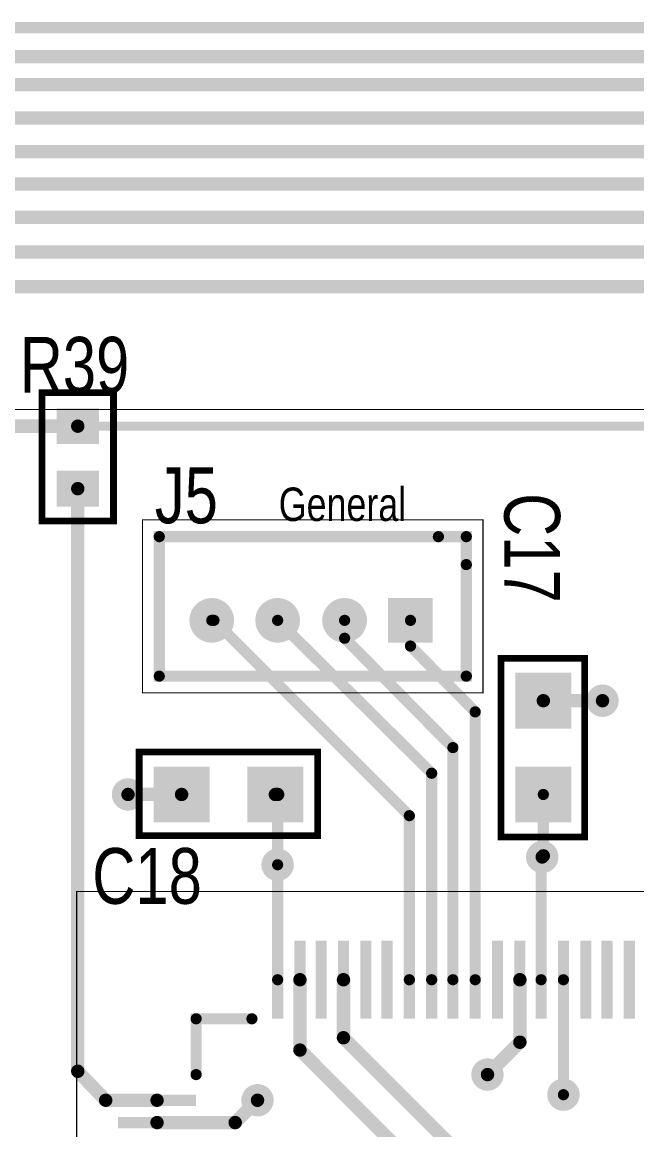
# Model space of a CAD drawing. Extents: x 0 to 8.76, y 0.02 to 4.83.
# Drawn here: x 5.337 to 5.888, y 3.838 to 4.831 of the extents above; entities that cross this region are included whole.
import ezdxf

# ---------------------------------------------------------------- set-up
doc = ezdxf.new("R2010")
doc.units = 0

msp = doc.modelspace()

# ---------------------------------------------------------------- linework, layer by layer
for points, const_width in [([(8.684, 0.028), (0.778, 0.029), (0.778, 4.826), (8.686, 4.826), (8.686, 0.028), (8.684, 0.028)], 0.01), ([(1.051, 2.331), (8.563, 2.331), (8.563, 4.484), (1.051, 4.484), (1.051, 2.331)], 0.001), ([(5.75, 4.385), (5.75, 4.23), (5.445, 4.23), (5.445, 4.385), (5.75, 4.385)], 0.001)]:
    msp.add_lwpolyline(points, close=True, dxfattribs=dict(const_width=const_width))
at = {"const_width": 0.0005}
for points in [[(5.4448, 4.385, 1), (5.4453, 4.385, 1)], [(5.7497, 4.385, 1), (5.7503, 4.385, 1)], [(5.7497, 4.385, 1), (5.7503, 4.385, 1)], [(5.4448, 4.23, 1), (5.4453, 4.23, 1)], [(5.7497, 4.23, 1), (5.7503, 4.23, 1)]]:
    msp.add_lwpolyline(points, format="xyb", close=True, dxfattribs=at)
at = {"layer": 'DRL'}
for points, const_width in [([(5.5, 4.295, 1), (5.514, 4.295, 1)], 0.014), ([(5.559, 4.295, 1), (5.573, 4.295, 1)], 0.014), ([(5.619, 4.295, 1), (5.633, 4.295, 1)], 0.014), ([(5.678, 4.295, 1), (5.692, 4.295, 1)], 0.014), ([(5.852, 4.223, 1), (5.862, 4.223, 1)], 0.01), ([(5.427, 4.139, 1), (5.437, 4.139, 1)], 0.01), ([(5.427, 4.139, 1), (5.437, 4.139, 1)], 0.01), ([(5.798, 4.083, 1), (5.808, 4.083, 1)], 0.01), ([(5.561, 4.076, 1), (5.571, 4.076, 1)], 0.01), ([(5.749, 3.888, 1), (5.759, 3.888, 1)], 0.01), ([(5.749, 3.888, 1), (5.759, 3.888, 1)], 0.01), ([(5.749, 3.888, 1), (5.759, 3.888, 1)], 0.01), ([(5.543, 3.865, 1), (5.553, 3.865, 1)], 0.01), ([(5.543, 3.865, 1), (5.553, 3.865, 1)], 0.01), ([(5.817, 3.87, 1), (5.827, 3.87, 1)], 0.01)]:
    msp.add_lwpolyline(points, format="xyb", close=True, dxfattribs=dict(at, const_width=const_width))
at = {"layer": 'FAB', "const_width": 0.01}
for points in [[(5.852, 4.223, 1), (5.862, 4.223, 1)], [(5.427, 4.139, 1), (5.437, 4.139, 1)], [(5.427, 4.139, 1), (5.437, 4.139, 1)], [(5.798, 4.083, 1), (5.808, 4.083, 1)], [(5.561, 4.076, 1), (5.571, 4.076, 1)], [(5.749, 3.888, 1), (5.759, 3.888, 1)], [(5.749, 3.888, 1), (5.759, 3.888, 1)], [(5.749, 3.888, 1), (5.759, 3.888, 1)], [(5.543, 3.865, 1), (5.553, 3.865, 1)], [(5.543, 3.865, 1), (5.553, 3.865, 1)], [(5.817, 3.87, 1), (5.827, 3.87, 1)]]:
    msp.add_lwpolyline(points, format="xyb", close=True, dxfattribs=at)
at = {"layer": 'GND', "const_width": 0.012}
for points in [[(5.851, 4.223, 1), (5.863, 4.223, 1)], [(5.426, 4.139, 1), (5.438, 4.139, 1)], [(5.426, 4.139, 1), (5.438, 4.139, 1)], [(5.797, 4.083, 1), (5.809, 4.083, 1)], [(5.56, 4.076, 1), (5.572, 4.076, 1)], [(5.748, 3.888, 1), (5.76, 3.888, 1)], [(5.748, 3.888, 1), (5.76, 3.888, 1)], [(5.748, 3.888, 1), (5.76, 3.888, 1)], [(5.816, 3.87, 1), (5.828, 3.87, 1)], [(5.542, 3.865, 1), (5.554, 3.865, 1)], [(5.542, 3.865, 1), (5.554, 3.865, 1)]]:
    msp.add_lwpolyline(points, format="xyb", close=True, dxfattribs=at)
at = {"layer": 'I10', "const_width": 0.012}
for points in [[(5.851, 4.223, 1), (5.863, 4.223, 1)], [(5.426, 4.139, 1), (5.438, 4.139, 1)], [(5.426, 4.139, 1), (5.438, 4.139, 1)], [(5.797, 4.083, 1), (5.809, 4.083, 1)], [(5.56, 4.076, 1), (5.572, 4.076, 1)], [(5.748, 3.888, 1), (5.76, 3.888, 1)], [(5.748, 3.888, 1), (5.76, 3.888, 1)], [(5.748, 3.888, 1), (5.76, 3.888, 1)], [(5.816, 3.87, 1), (5.828, 3.87, 1)], [(5.542, 3.865, 1), (5.554, 3.865, 1)], [(5.542, 3.865, 1), (5.554, 3.865, 1)]]:
    msp.add_lwpolyline(points, format="xyb", close=True, dxfattribs=at)
at = {"layer": 'I11', "const_width": 0.012}
for points in [[(5.851, 4.223, 1), (5.863, 4.223, 1)], [(5.426, 4.139, 1), (5.438, 4.139, 1)], [(5.426, 4.139, 1), (5.438, 4.139, 1)], [(5.797, 4.083, 1), (5.809, 4.083, 1)], [(5.56, 4.076, 1), (5.572, 4.076, 1)], [(5.748, 3.888, 1), (5.76, 3.888, 1)], [(5.748, 3.888, 1), (5.76, 3.888, 1)], [(5.748, 3.888, 1), (5.76, 3.888, 1)], [(5.816, 3.87, 1), (5.828, 3.87, 1)], [(5.542, 3.865, 1), (5.554, 3.865, 1)], [(5.542, 3.865, 1), (5.554, 3.865, 1)]]:
    msp.add_lwpolyline(points, format="xyb", close=True, dxfattribs=at)
at = {"layer": 'I12', "const_width": 0.012}
for points in [[(5.851, 4.223, 1), (5.863, 4.223, 1)], [(5.426, 4.139, 1), (5.438, 4.139, 1)], [(5.426, 4.139, 1), (5.438, 4.139, 1)], [(5.797, 4.083, 1), (5.809, 4.083, 1)], [(5.56, 4.076, 1), (5.572, 4.076, 1)], [(5.748, 3.888, 1), (5.76, 3.888, 1)], [(5.748, 3.888, 1), (5.76, 3.888, 1)], [(5.748, 3.888, 1), (5.76, 3.888, 1)], [(5.816, 3.87, 1), (5.828, 3.87, 1)], [(5.542, 3.865, 1), (5.554, 3.865, 1)], [(5.542, 3.865, 1), (5.554, 3.865, 1)]]:
    msp.add_lwpolyline(points, format="xyb", close=True, dxfattribs=at)
at = {"layer": 'IN3', "const_width": 0.012}
for points in [[(5.851, 4.223, 1), (5.863, 4.223, 1)], [(5.426, 4.139, 1), (5.438, 4.139, 1)], [(5.426, 4.139, 1), (5.438, 4.139, 1)], [(5.797, 4.083, 1), (5.809, 4.083, 1)], [(5.56, 4.076, 1), (5.572, 4.076, 1)], [(5.748, 3.888, 1), (5.76, 3.888, 1)], [(5.748, 3.888, 1), (5.76, 3.888, 1)], [(5.748, 3.888, 1), (5.76, 3.888, 1)], [(5.816, 3.87, 1), (5.828, 3.87, 1)], [(5.542, 3.865, 1), (5.554, 3.865, 1)], [(5.542, 3.865, 1), (5.554, 3.865, 1)]]:
    msp.add_lwpolyline(points, format="xyb", close=True, dxfattribs=at)
at = {"layer": 'IN4', "const_width": 0.012}
for points in [[(5.851, 4.223, 1), (5.863, 4.223, 1)], [(5.426, 4.139, 1), (5.438, 4.139, 1)], [(5.426, 4.139, 1), (5.438, 4.139, 1)], [(5.797, 4.083, 1), (5.809, 4.083, 1)], [(5.56, 4.076, 1), (5.572, 4.076, 1)], [(5.748, 3.888, 1), (5.76, 3.888, 1)], [(5.748, 3.888, 1), (5.76, 3.888, 1)], [(5.748, 3.888, 1), (5.76, 3.888, 1)], [(5.816, 3.87, 1), (5.828, 3.87, 1)], [(5.542, 3.865, 1), (5.554, 3.865, 1)], [(5.542, 3.865, 1), (5.554, 3.865, 1)]]:
    msp.add_lwpolyline(points, format="xyb", close=True, dxfattribs=at)
at = {"layer": 'IN5', "const_width": 0.012}
for points in [[(5.851, 4.223, 1), (5.863, 4.223, 1)], [(5.426, 4.139, 1), (5.438, 4.139, 1)], [(5.426, 4.139, 1), (5.438, 4.139, 1)], [(5.797, 4.083, 1), (5.809, 4.083, 1)], [(5.56, 4.076, 1), (5.572, 4.076, 1)], [(5.748, 3.888, 1), (5.76, 3.888, 1)], [(5.748, 3.888, 1), (5.76, 3.888, 1)], [(5.748, 3.888, 1), (5.76, 3.888, 1)], [(5.816, 3.87, 1), (5.828, 3.87, 1)], [(5.542, 3.865, 1), (5.554, 3.865, 1)], [(5.542, 3.865, 1), (5.554, 3.865, 1)]]:
    msp.add_lwpolyline(points, format="xyb", close=True, dxfattribs=at)
at = {"layer": 'IN6', "const_width": 0.012}
for points in [[(5.851, 4.223, 1), (5.863, 4.223, 1)], [(5.426, 4.139, 1), (5.438, 4.139, 1)], [(5.426, 4.139, 1), (5.438, 4.139, 1)], [(5.797, 4.083, 1), (5.809, 4.083, 1)], [(5.56, 4.076, 1), (5.572, 4.076, 1)], [(5.748, 3.888, 1), (5.76, 3.888, 1)], [(5.748, 3.888, 1), (5.76, 3.888, 1)], [(5.748, 3.888, 1), (5.76, 3.888, 1)], [(5.816, 3.87, 1), (5.828, 3.87, 1)], [(5.542, 3.865, 1), (5.554, 3.865, 1)], [(5.542, 3.865, 1), (5.554, 3.865, 1)]]:
    msp.add_lwpolyline(points, format="xyb", close=True, dxfattribs=at)
at = {"layer": 'IN7', "const_width": 0.012}
for points in [[(5.851, 4.223, 1), (5.863, 4.223, 1)], [(5.426, 4.139, 1), (5.438, 4.139, 1)], [(5.426, 4.139, 1), (5.438, 4.139, 1)], [(5.797, 4.083, 1), (5.809, 4.083, 1)], [(5.56, 4.076, 1), (5.572, 4.076, 1)], [(5.748, 3.888, 1), (5.76, 3.888, 1)], [(5.748, 3.888, 1), (5.76, 3.888, 1)], [(5.748, 3.888, 1), (5.76, 3.888, 1)], [(5.816, 3.87, 1), (5.828, 3.87, 1)], [(5.542, 3.865, 1), (5.554, 3.865, 1)], [(5.542, 3.865, 1), (5.554, 3.865, 1)]]:
    msp.add_lwpolyline(points, format="xyb", close=True, dxfattribs=at)
at = {"layer": 'IN8', "const_width": 0.012}
for points in [[(5.851, 4.223, 1), (5.863, 4.223, 1)], [(5.426, 4.139, 1), (5.438, 4.139, 1)], [(5.426, 4.139, 1), (5.438, 4.139, 1)], [(5.797, 4.083, 1), (5.809, 4.083, 1)], [(5.56, 4.076, 1), (5.572, 4.076, 1)], [(5.748, 3.888, 1), (5.76, 3.888, 1)], [(5.748, 3.888, 1), (5.76, 3.888, 1)], [(5.748, 3.888, 1), (5.76, 3.888, 1)], [(5.816, 3.87, 1), (5.828, 3.87, 1)], [(5.542, 3.865, 1), (5.554, 3.865, 1)], [(5.542, 3.865, 1), (5.554, 3.865, 1)]]:
    msp.add_lwpolyline(points, format="xyb", close=True, dxfattribs=at)
at = {"layer": 'IN9', "const_width": 0.012}
for points in [[(5.851, 4.223, 1), (5.863, 4.223, 1)], [(5.426, 4.139, 1), (5.438, 4.139, 1)], [(5.426, 4.139, 1), (5.438, 4.139, 1)], [(5.797, 4.083, 1), (5.809, 4.083, 1)], [(5.56, 4.076, 1), (5.572, 4.076, 1)], [(5.748, 3.888, 1), (5.76, 3.888, 1)], [(5.748, 3.888, 1), (5.76, 3.888, 1)], [(5.748, 3.888, 1), (5.76, 3.888, 1)], [(5.816, 3.87, 1), (5.828, 3.87, 1)], [(5.542, 3.865, 1), (5.554, 3.865, 1)], [(5.542, 3.865, 1), (5.554, 3.865, 1)]]:
    msp.add_lwpolyline(points, format="xyb", close=True, dxfattribs=at)
at = {"layer": 'NOT', "const_width": 0.01}
for points in [[(5.852, 4.223, 1), (5.862, 4.223, 1)], [(5.427, 4.139, 1), (5.437, 4.139, 1)], [(5.427, 4.139, 1), (5.437, 4.139, 1)], [(5.798, 4.083, 1), (5.808, 4.083, 1)], [(5.561, 4.076, 1), (5.571, 4.076, 1)], [(5.749, 3.888, 1), (5.759, 3.888, 1)], [(5.749, 3.888, 1), (5.759, 3.888, 1)], [(5.749, 3.888, 1), (5.759, 3.888, 1)], [(5.543, 3.865, 1), (5.553, 3.865, 1)], [(5.543, 3.865, 1), (5.553, 3.865, 1)], [(5.817, 3.87, 1), (5.827, 3.87, 1)]]:
    msp.add_lwpolyline(points, format="xyb", close=True, dxfattribs=at)
at = {"layer": 'PWR', "const_width": 0.012}
for points in [[(5.851, 4.223, 1), (5.863, 4.223, 1)], [(5.426, 4.139, 1), (5.438, 4.139, 1)], [(5.426, 4.139, 1), (5.438, 4.139, 1)], [(5.797, 4.083, 1), (5.809, 4.083, 1)], [(5.56, 4.076, 1), (5.572, 4.076, 1)], [(5.748, 3.888, 1), (5.76, 3.888, 1)], [(5.748, 3.888, 1), (5.76, 3.888, 1)], [(5.748, 3.888, 1), (5.76, 3.888, 1)], [(5.816, 3.87, 1), (5.828, 3.87, 1)], [(5.542, 3.865, 1), (5.554, 3.865, 1)], [(5.542, 3.865, 1), (5.554, 3.865, 1)]]:
    msp.add_lwpolyline(points, format="xyb", close=True, dxfattribs=at)
at = {"layer": 'SMT'}
for points, const_width in [([(5.497, 4.295, 1), (5.517, 4.295, 1)], 0.02), ([(5.556, 4.295, 1), (5.576, 4.295, 1)], 0.02), ([(5.616, 4.295, 1), (5.636, 4.295, 1)], 0.02), ([(5.85, 4.223, 1), (5.864, 4.223, 1)], 0.015), ([(5.425, 4.139, 1), (5.439, 4.139, 1)], 0.015), ([(5.425, 4.139, 1), (5.439, 4.139, 1)], 0.015), ([(5.559, 4.076, 1), (5.573, 4.076, 1)], 0.015), ([(5.796, 4.083, 1), (5.81, 4.083, 1)], 0.015), ([(5.747, 3.888, 1), (5.761, 3.888, 1)], 0.015), ([(5.747, 3.888, 1), (5.761, 3.888, 1)], 0.015), ([(5.747, 3.888, 1), (5.761, 3.888, 1)], 0.015), ([(5.815, 3.87, 1), (5.829, 3.87, 1)], 0.015), ([(5.541, 3.865, 1), (5.555, 3.865, 1)], 0.015), ([(5.541, 3.865, 1), (5.555, 3.865, 1)], 0.015)]:
    msp.add_lwpolyline(points, format="xyb", close=True, dxfattribs=dict(at, const_width=const_width))
for points in [[(5.368, 4.453), (5.406, 4.453), (5.368, 4.485), (5.406, 4.485)], [(5.368, 4.397), (5.406, 4.397), (5.368, 4.429), (5.406, 4.429)], [(5.665, 4.275), (5.705, 4.275), (5.665, 4.315), (5.705, 4.315)], [(5.779, 4.198), (5.829, 4.198), (5.779, 4.248), (5.829, 4.248)], [(5.455, 4.114), (5.505, 4.114), (5.455, 4.164), (5.505, 4.164)], [(5.539, 4.114), (5.589, 4.114), (5.539, 4.164), (5.589, 4.164)], [(5.779, 4.114), (5.829, 4.114), (5.779, 4.164), (5.829, 4.164)], [(5.561, 3.938), (5.571, 3.938), (5.561, 4.008), (5.571, 4.008)], [(5.581, 3.938), (5.591, 3.938), (5.581, 4.008), (5.591, 4.008)], [(5.6, 3.938), (5.61, 3.938), (5.6, 4.008), (5.61, 4.008)], [(5.62, 3.938), (5.63, 3.938), (5.62, 4.008), (5.63, 4.008)], [(5.64, 3.938), (5.65, 3.938), (5.64, 4.008), (5.65, 4.008)], [(5.659, 3.938), (5.669, 3.938), (5.659, 4.008), (5.669, 4.008)], [(5.679, 3.938), (5.689, 3.938), (5.679, 4.008), (5.689, 4.008)], [(5.699, 3.938), (5.709, 3.938), (5.699, 4.008), (5.709, 4.008)], [(5.718, 3.938), (5.728, 3.938), (5.718, 4.008), (5.728, 4.008)], [(5.738, 3.938), (5.748, 3.938), (5.738, 4.008), (5.748, 4.008)], [(5.758, 3.938), (5.768, 3.938), (5.758, 4.008), (5.768, 4.008)], [(5.778, 3.938), (5.788, 3.938), (5.778, 4.008), (5.788, 4.008)], [(5.797, 3.938), (5.807, 3.938), (5.797, 4.008), (5.807, 4.008)], [(5.817, 3.938), (5.827, 3.938), (5.817, 4.008), (5.827, 4.008)], [(5.837, 3.938), (5.847, 3.938), (5.837, 4.008), (5.847, 4.008)], [(5.856, 3.938), (5.866, 3.938), (5.856, 4.008), (5.866, 4.008)], [(5.876, 3.938), (5.886, 3.938), (5.876, 4.008), (5.886, 4.008)], [(5.423, 3.86), (5.493, 3.86), (5.423, 3.87), (5.493, 3.87)], [(5.423, 3.84), (5.493, 3.84), (5.423, 3.85), (5.493, 3.85)]]:
    msp.add_solid(points, dxfattribs=at)
at = {"layer": 'SPT'}
for points in [[(5.368, 4.453), (5.406, 4.453), (5.368, 4.485), (5.406, 4.485)], [(5.368, 4.397), (5.406, 4.397), (5.368, 4.429), (5.406, 4.429)], [(5.779, 4.198), (5.829, 4.198), (5.779, 4.248), (5.829, 4.248)], [(5.455, 4.114), (5.505, 4.114), (5.455, 4.164), (5.505, 4.164)], [(5.539, 4.114), (5.589, 4.114), (5.539, 4.164), (5.589, 4.164)], [(5.779, 4.114), (5.829, 4.114), (5.779, 4.164), (5.829, 4.164)], [(5.561, 3.938), (5.571, 3.938), (5.561, 4.008), (5.571, 4.008)], [(5.581, 3.938), (5.591, 3.938), (5.581, 4.008), (5.591, 4.008)], [(5.6, 3.938), (5.61, 3.938), (5.6, 4.008), (5.61, 4.008)], [(5.62, 3.938), (5.63, 3.938), (5.62, 4.008), (5.63, 4.008)], [(5.64, 3.938), (5.65, 3.938), (5.64, 4.008), (5.65, 4.008)], [(5.659, 3.938), (5.669, 3.938), (5.659, 4.008), (5.669, 4.008)], [(5.679, 3.938), (5.689, 3.938), (5.679, 4.008), (5.689, 4.008)], [(5.699, 3.938), (5.709, 3.938), (5.699, 4.008), (5.709, 4.008)], [(5.718, 3.938), (5.728, 3.938), (5.718, 4.008), (5.728, 4.008)], [(5.738, 3.938), (5.748, 3.938), (5.738, 4.008), (5.748, 4.008)], [(5.758, 3.938), (5.768, 3.938), (5.758, 4.008), (5.768, 4.008)], [(5.778, 3.938), (5.788, 3.938), (5.778, 4.008), (5.788, 4.008)], [(5.797, 3.938), (5.807, 3.938), (5.797, 4.008), (5.807, 4.008)], [(5.817, 3.938), (5.827, 3.938), (5.817, 4.008), (5.827, 4.008)], [(5.837, 3.938), (5.847, 3.938), (5.837, 4.008), (5.847, 4.008)], [(5.856, 3.938), (5.866, 3.938), (5.856, 4.008), (5.866, 4.008)], [(5.876, 3.938), (5.886, 3.938), (5.876, 4.008), (5.886, 4.008)], [(5.423, 3.86), (5.493, 3.86), (5.423, 3.87), (5.493, 3.87)], [(5.423, 3.84), (5.493, 3.84), (5.423, 3.85), (5.493, 3.85)]]:
    msp.add_solid(points, dxfattribs=at)
at = {"layer": 'SST'}
for points, const_width in [([(5.419, 4.384), (5.355, 4.384), (5.355, 4.384), (5.355, 4.499), (5.419, 4.499), (5.419, 4.384)], 0.006), ([(1.066, 4.467), (1.066, 2.346), (8.547, 2.346), (8.548, 2.365), (8.548, 4.469), (1.067, 4.469), (1.067, 4.468), (1.066, 4.467)], 0.008), ([(5.735, 4.37), (5.46, 4.37), (5.46, 4.245), (5.735, 4.245), (5.735, 4.37)], 0.01), ([(5.841, 4.261), (5.841, 4.101), (5.841, 4.101), (5.766, 4.101), (5.766, 4.261), (5.841, 4.261)], 0.006), ([(5.442, 4.177), (5.602, 4.177), (5.602, 4.177), (5.602, 4.102), (5.442, 4.102), (5.442, 4.177)], 0.006)]:
    msp.add_lwpolyline(points, close=True, dxfattribs=dict(at, const_width=const_width))
for points, const_width in [([(5.3535, 4.499, 1), (5.3565, 4.499, 1)], 0.003), ([(5.4175, 4.499, 1), (5.4205, 4.499, 1)], 0.003), ([(5.3535, 4.384, 1), (5.3565, 4.384, 1)], 0.003), ([(5.3535, 4.384, 1), (5.3565, 4.384, 1)], 0.003), ([(5.4175, 4.384, 1), (5.4205, 4.384, 1)], 0.003), ([(5.4175, 4.384, 1), (5.4205, 4.384, 1)], 0.003), ([(5.4575, 4.37, 1), (5.4625, 4.37, 1)], 0.005), ([(5.7075, 4.37, 1), (5.7125, 4.37, 1)], 0.005), ([(5.7325, 4.37, 1), (5.7375, 4.37, 1)], 0.005), ([(5.7325, 4.37, 1), (5.7375, 4.37, 1)], 0.005), ([(5.7325, 4.37, 1), (5.7375, 4.37, 1)], 0.005), ([(5.7325, 4.37, 1), (5.7375, 4.37, 1)], 0.005), ([(5.7325, 4.345, 1), (5.7375, 4.345, 1)], 0.005), ([(5.7645, 4.261, 1), (5.7675, 4.261, 1)], 0.003), ([(5.8395, 4.261, 1), (5.8425, 4.261, 1)], 0.003), ([(5.8395, 4.261, 1), (5.8425, 4.261, 1)], 0.003), ([(5.4575, 4.245, 1), (5.4625, 4.245, 1)], 0.005), ([(5.7325, 4.245, 1), (5.7375, 4.245, 1)], 0.005), ([(5.4405, 4.177, 1), (5.4435, 4.177, 1)], 0.003), ([(5.4405, 4.177, 1), (5.4435, 4.177, 1)], 0.003), ([(5.6005, 4.177, 1), (5.6035, 4.177, 1)], 0.003), ([(5.6005, 4.177, 1), (5.6035, 4.177, 1)], 0.003), ([(5.4405, 4.102, 1), (5.4435, 4.102, 1)], 0.003), ([(5.6005, 4.102, 1), (5.6035, 4.102, 1)], 0.003), ([(5.7645, 4.101, 1), (5.7675, 4.101, 1)], 0.003), ([(5.8395, 4.101, 1), (5.8425, 4.101, 1)], 0.003), ([(5.8395, 4.101, 1), (5.8425, 4.101, 1)], 0.003), ([(5.3857, 4.052, 1), (5.3863, 4.052, 1)], 0.0005), ([(5.4057, 4.052, 1), (5.4063, 4.052, 1)], 0.0005), ([(5.4257, 4.052, 1), (5.4263, 4.052, 1)], 0.0005), ([(5.4905, 3.938, 1), (5.4955, 3.938, 1)], 0.005), ([(5.5405, 3.938, 1), (5.5455, 3.938, 1)], 0.005), ([(5.4905, 3.888, 1), (5.4955, 3.888, 1)], 0.005)]:
    msp.add_lwpolyline(points, format="xyb", close=True, dxfattribs=dict(at, const_width=const_width))
for points, const_width in [([(5.71, 4.37), (5.735, 4.37)], 0.01), ([(5.735, 4.345), (5.735, 4.37)], 0.01), ([(5.406, 4.052), (6.746, 4.052), (6.746, 2.692), (5.386, 2.692), (5.386, 4.052), (5.426, 4.052)], 0.001), ([(5.493, 3.888), (5.493, 3.938), (5.543, 3.938)], 0.01)]:
    msp.add_lwpolyline(points, dxfattribs=dict(at, const_width=const_width))
at = {"layer": 'TOP'}
for points, const_width in [([(0.977, 4.8), (7.986, 4.8)], 0.012), ([(0.992, 4.775), (7.969, 4.775)], 0.012), ([(1.005, 4.745), (7.953, 4.745)], 0.012), ([(7.831, 4.715), (1.017, 4.715)], 0.012), ([(1.034, 4.686), (7.793, 4.686)], 0.012), ([(1.052, 4.656), (7.756, 4.656)], 0.012), ([(7.722, 4.625), (1.079, 4.625)], 0.012), ([(1.103, 4.594), (7.699, 4.594)], 0.012), ([(5.387, 4.469), (5.245, 4.469)], 0.012), ([(5.387, 4.413), (5.387, 3.891)], 0.012), ([(5.507, 4.295), (5.509, 4.295)], 0.01), ([(5.509, 4.295), (5.684, 4.12)], 0.01), ([(5.566, 4.295), (5.566, 4.295)], 0.01), ([(5.566, 4.295), (5.704, 4.158)], 0.01), ([(5.626, 4.295), (5.626, 4.279)], 0.01), ([(5.685, 4.295), (5.685, 4.272)], 0.01), ([(5.626, 4.279), (5.723, 4.181)], 0.01), ([(5.685, 4.272), (5.743, 4.213)], 0.01), ([(5.857, 4.223), (5.804, 4.223)], 0.012), ([(5.743, 4.213), (5.743, 3.973)], 0.01), ([(5.723, 4.181), (5.723, 3.973)], 0.01), ([(5.704, 4.158), (5.704, 3.973)], 0.01), ([(5.48, 4.139), (5.432, 4.139)], 0.012), ([(5.48, 4.139), (5.432, 4.139)], 0.012), ([(5.566, 4.139), (5.564, 4.139)], 0.012), ([(5.566, 4.076), (5.566, 4.139)], 0.01), ([(5.804, 4.084), (5.804, 4.139)], 0.01), ([(5.684, 4.12), (5.684, 3.973)], 0.01), ([(5.803, 4.083), (5.804, 4.084)], 0.012), ([(5.566, 3.973), (5.566, 4.076)], 0.01), ([(5.802, 3.973), (5.802, 4.083)], 0.01), ([(5.802, 4.083), (5.803, 4.083)], 0.01), ([(5.586, 3.91), (5.586, 3.973)], 0.012), ([(5.625, 3.921), (5.625, 3.973)], 0.012), ([(5.783, 3.973), (5.783, 3.917)], 0.012), ([(5.783, 3.973), (5.783, 3.917)], 0.012), ([(5.783, 3.917), (5.783, 3.973)], 0.012), ([(5.822, 3.973), (5.822, 3.87)], 0.01), ([(5.943, 3.603), (5.625, 3.921)], 0.012), ([(5.783, 3.917), (5.754, 3.888)], 0.012), ([(5.783, 3.917), (5.754, 3.888)], 0.012), ([(5.754, 3.888), (5.783, 3.917)], 0.012), ([(5.962, 3.533), (5.586, 3.91)], 0.012), ([(5.387, 3.891), (5.412, 3.865)], 0.012), ([(5.412, 3.865), (5.458, 3.865)], 0.012), ([(5.548, 3.865), (5.528, 3.845)], 0.012), ([(5.528, 3.845), (5.548, 3.865)], 0.012), ([(5.528, 3.845), (5.458, 3.845)], 0.012), ([(5.458, 3.845), (5.528, 3.845)], 0.012)]:
    msp.add_lwpolyline(points, dxfattribs=dict(at, const_width=const_width))
for points, const_width in [([(5.384, 4.469, 1), (5.39, 4.469, 1)], 0.006), ([(5.384, 4.413, 1), (5.39, 4.413, 1)], 0.006), ([(5.5, 4.295, 1), (5.514, 4.295, 1)], 0.015), ([(5.559, 4.295, 1), (5.573, 4.295, 1)], 0.015), ([(5.619, 4.295, 1), (5.633, 4.295, 1)], 0.015), ([(5.5045, 4.295, 1), (5.5095, 4.295, 1)], 0.005), ([(5.5065, 4.295, 1), (5.5115, 4.295, 1)], 0.005), ([(5.5065, 4.295, 1), (5.5115, 4.295, 1)], 0.005), ([(5.5635, 4.295, 1), (5.5685, 4.295, 1)], 0.005), ([(5.5635, 4.295, 1), (5.5685, 4.295, 1)], 0.005), ([(5.5635, 4.295, 1), (5.5685, 4.295, 1)], 0.005), ([(5.6235, 4.295, 1), (5.6285, 4.295, 1)], 0.005), ([(5.6825, 4.295, 1), (5.6875, 4.295, 1)], 0.005), ([(5.6235, 4.279, 1), (5.6285, 4.279, 1)], 0.005), ([(5.6235, 4.279, 1), (5.6285, 4.279, 1)], 0.005), ([(5.6825, 4.272, 1), (5.6875, 4.272, 1)], 0.005), ([(5.6825, 4.272, 1), (5.6875, 4.272, 1)], 0.005), ([(5.801, 4.223, 1), (5.807, 4.223, 1)], 0.006), ([(5.851, 4.223, 1), (5.863, 4.223, 1)], 0.012), ([(5.854, 4.223, 1), (5.86, 4.223, 1)], 0.006), ([(5.7405, 4.213, 1), (5.7455, 4.213, 1)], 0.005), ([(5.7405, 4.213, 1), (5.7455, 4.213, 1)], 0.005), ([(5.7205, 4.181, 1), (5.7255, 4.181, 1)], 0.005), ([(5.7205, 4.181, 1), (5.7255, 4.181, 1)], 0.005), ([(5.7015, 4.158, 1), (5.7065, 4.158, 1)], 0.005), ([(5.7015, 4.158, 1), (5.7065, 4.158, 1)], 0.005), ([(5.426, 4.139, 1), (5.438, 4.139, 1)], 0.012), ([(5.426, 4.139, 1), (5.438, 4.139, 1)], 0.012), ([(5.429, 4.139, 1), (5.435, 4.139, 1)], 0.006), ([(5.429, 4.139, 1), (5.435, 4.139, 1)], 0.006), ([(5.477, 4.139, 1), (5.483, 4.139, 1)], 0.006), ([(5.477, 4.139, 1), (5.483, 4.139, 1)], 0.006), ([(5.561, 4.139, 1), (5.567, 4.139, 1)], 0.006), ([(5.563, 4.139, 1), (5.569, 4.139, 1)], 0.006), ([(5.5635, 4.139, 1), (5.5685, 4.139, 1)], 0.005), ([(5.8015, 4.139, 1), (5.8065, 4.139, 1)], 0.005), ([(5.6815, 4.12, 1), (5.6865, 4.12, 1)], 0.005), ([(5.6815, 4.12, 1), (5.6865, 4.12, 1)], 0.005), ([(5.797, 4.083, 1), (5.809, 4.083, 1)], 0.012), ([(5.801, 4.084, 1), (5.807, 4.084, 1)], 0.006), ([(5.56, 4.076, 1), (5.572, 4.076, 1)], 0.012), ([(5.5635, 4.076, 1), (5.5685, 4.076, 1)], 0.005), ([(5.5635, 4.076, 1), (5.5685, 4.076, 1)], 0.005), ([(5.8, 4.083, 1), (5.806, 4.083, 1)], 0.006), ([(5.7995, 4.083, 1), (5.8045, 4.083, 1)], 0.005), ([(5.7995, 4.083, 1), (5.8045, 4.083, 1)], 0.005), ([(5.8005, 4.083, 1), (5.8055, 4.083, 1)], 0.005), ([(5.8015, 4.084, 1), (5.8065, 4.084, 1)], 0.005), ([(5.5635, 3.973, 1), (5.5685, 3.973, 1)], 0.005), ([(5.583, 3.973, 1), (5.589, 3.973, 1)], 0.006), ([(5.622, 3.973, 1), (5.628, 3.973, 1)], 0.006), ([(5.6815, 3.973, 1), (5.6865, 3.973, 1)], 0.005), ([(5.7015, 3.973, 1), (5.7065, 3.973, 1)], 0.005), ([(5.7205, 3.973, 1), (5.7255, 3.973, 1)], 0.005), ([(5.7405, 3.973, 1), (5.7455, 3.973, 1)], 0.005), ([(5.78, 3.973, 1), (5.786, 3.973, 1)], 0.006), ([(5.78, 3.973, 1), (5.786, 3.973, 1)], 0.006), ([(5.78, 3.973, 1), (5.786, 3.973, 1)], 0.006), ([(5.7995, 3.973, 1), (5.8045, 3.973, 1)], 0.005), ([(5.8195, 3.973, 1), (5.8245, 3.973, 1)], 0.005), ([(5.622, 3.921, 1), (5.628, 3.921, 1)], 0.006), ([(5.622, 3.921, 1), (5.628, 3.921, 1)], 0.006), ([(5.78, 3.917, 1), (5.786, 3.917, 1)], 0.006), ([(5.78, 3.917, 1), (5.786, 3.917, 1)], 0.006), ([(5.78, 3.917, 1), (5.786, 3.917, 1)], 0.006), ([(5.78, 3.917, 1), (5.786, 3.917, 1)], 0.006), ([(5.78, 3.917, 1), (5.786, 3.917, 1)], 0.006), ([(5.78, 3.917, 1), (5.786, 3.917, 1)], 0.006), ([(5.583, 3.91, 1), (5.589, 3.91, 1)], 0.006), ([(5.583, 3.91, 1), (5.589, 3.91, 1)], 0.006), ([(5.384, 3.891, 1), (5.39, 3.891, 1)], 0.006), ([(5.384, 3.891, 1), (5.39, 3.891, 1)], 0.006), ([(5.748, 3.888, 1), (5.76, 3.888, 1)], 0.012), ([(5.748, 3.888, 1), (5.76, 3.888, 1)], 0.012), ([(5.748, 3.888, 1), (5.76, 3.888, 1)], 0.012), ([(5.751, 3.888, 1), (5.757, 3.888, 1)], 0.006), ([(5.751, 3.888, 1), (5.757, 3.888, 1)], 0.006), ([(5.751, 3.888, 1), (5.757, 3.888, 1)], 0.006), ([(5.816, 3.87, 1), (5.828, 3.87, 1)], 0.012), ([(5.409, 3.865, 1), (5.415, 3.865, 1)], 0.006), ([(5.409, 3.865, 1), (5.415, 3.865, 1)], 0.006), ([(5.455, 3.865, 1), (5.461, 3.865, 1)], 0.006), ([(5.542, 3.865, 1), (5.554, 3.865, 1)], 0.012), ([(5.542, 3.865, 1), (5.554, 3.865, 1)], 0.012), ([(5.545, 3.865, 1), (5.551, 3.865, 1)], 0.006), ([(5.545, 3.865, 1), (5.551, 3.865, 1)], 0.006), ([(5.8195, 3.87, 1), (5.8245, 3.87, 1)], 0.005), ([(5.455, 3.845, 1), (5.461, 3.845, 1)], 0.006), ([(5.455, 3.845, 1), (5.461, 3.845, 1)], 0.006), ([(5.525, 3.845, 1), (5.531, 3.845, 1)], 0.006), ([(5.525, 3.845, 1), (5.531, 3.845, 1)], 0.006), ([(5.525, 3.845, 1), (5.531, 3.845, 1)], 0.006), ([(5.525, 3.845, 1), (5.531, 3.845, 1)], 0.006)]:
    msp.add_lwpolyline(points, format="xyb", close=True, dxfattribs=dict(at, const_width=const_width))
for points in [[(5.368, 4.453), (5.406, 4.453), (5.368, 4.485), (5.406, 4.485)], [(5.368, 4.397), (5.406, 4.397), (5.368, 4.429), (5.406, 4.429)], [(5.67, 4.28), (5.7, 4.28), (5.67, 4.31), (5.7, 4.31)], [(5.779, 4.198), (5.829, 4.198), (5.779, 4.248), (5.829, 4.248)], [(5.455, 4.114), (5.505, 4.114), (5.455, 4.164), (5.505, 4.164)], [(5.539, 4.114), (5.589, 4.114), (5.539, 4.164), (5.589, 4.164)], [(5.779, 4.114), (5.829, 4.114), (5.779, 4.164), (5.829, 4.164)], [(5.561, 3.938), (5.571, 3.938), (5.561, 4.008), (5.571, 4.008)], [(5.581, 3.938), (5.591, 3.938), (5.581, 4.008), (5.591, 4.008)], [(5.6, 3.938), (5.61, 3.938), (5.6, 4.008), (5.61, 4.008)], [(5.62, 3.938), (5.63, 3.938), (5.62, 4.008), (5.63, 4.008)], [(5.64, 3.938), (5.65, 3.938), (5.64, 4.008), (5.65, 4.008)], [(5.659, 3.938), (5.669, 3.938), (5.659, 4.008), (5.669, 4.008)], [(5.679, 3.938), (5.689, 3.938), (5.679, 4.008), (5.689, 4.008)], [(5.699, 3.938), (5.709, 3.938), (5.699, 4.008), (5.709, 4.008)], [(5.718, 3.938), (5.728, 3.938), (5.718, 4.008), (5.728, 4.008)], [(5.738, 3.938), (5.748, 3.938), (5.738, 4.008), (5.748, 4.008)], [(5.758, 3.938), (5.768, 3.938), (5.758, 4.008), (5.768, 4.008)], [(5.778, 3.938), (5.788, 3.938), (5.778, 4.008), (5.788, 4.008)], [(5.797, 3.938), (5.807, 3.938), (5.797, 4.008), (5.807, 4.008)], [(5.817, 3.938), (5.827, 3.938), (5.817, 4.008), (5.827, 4.008)], [(5.837, 3.938), (5.847, 3.938), (5.837, 4.008), (5.847, 4.008)], [(5.856, 3.938), (5.866, 3.938), (5.856, 4.008), (5.866, 4.008)], [(5.876, 3.938), (5.886, 3.938), (5.876, 4.008), (5.886, 4.008)], [(5.423, 3.86), (5.493, 3.86), (5.423, 3.87), (5.493, 3.87)], [(5.423, 3.84), (5.493, 3.84), (5.423, 3.85), (5.493, 3.85)]]:
    msp.add_solid(points, dxfattribs=at)

# ---------------------------------------------------------------- texts
at = {"layer": 'SST', "width": 0.8}
for s, rotation, p in [('R39', 360, (5.335, 4.499)), ('J5', 360, (5.456, 4.382)), ('C17', 270, (5.769, 4.409)), ('C18', 360, (5.4, 4.041))]:
    msp.add_text(s, height=0.05, rotation=rotation, dxfattribs=at).set_placement(p)
msp.add_text('General', height=0.03, dxfattribs=at).set_placement((5.567, 4.384))

doc.saveas('drawing.dxf')
